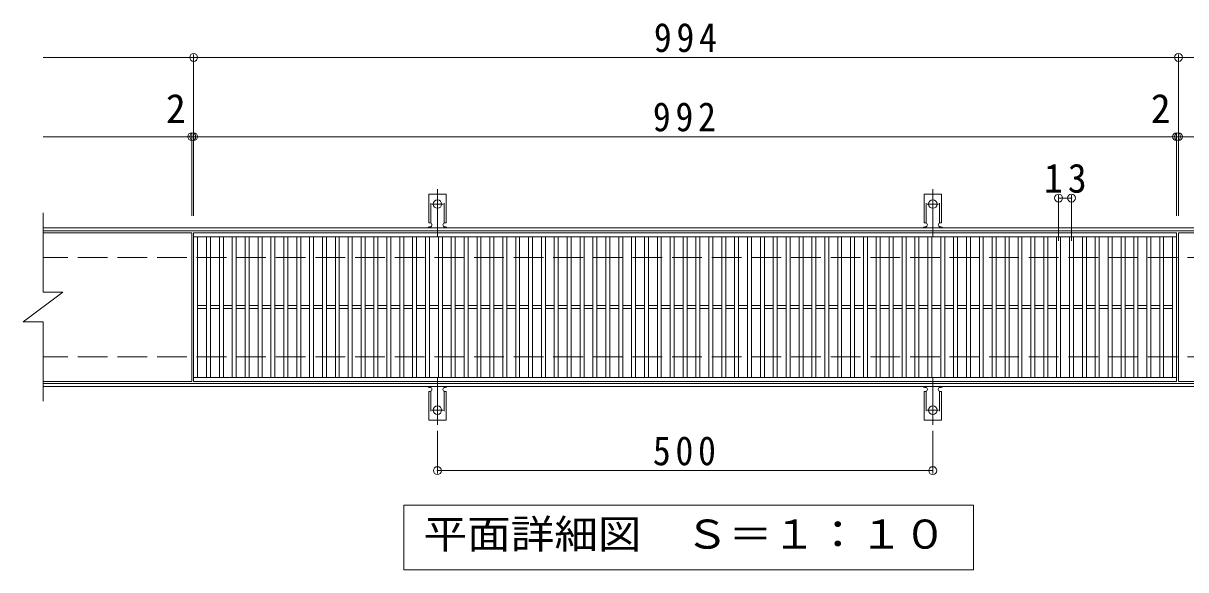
# Model space of a CAD drawing. Units: millimetres, scale not verified. Extents: x -1582 to 1615, y -1369 to 1085.
# Drawn here: x -627 to 546, y 534 to 1085 of the extents above; entities that cross this region are included whole.
import ezdxf
from ezdxf.enums import TextEntityAlignment as Align

# ---------------------------------------------------------------- set-up
doc = ezdxf.new("R2010")
doc.units = ezdxf.units.MM
doc.header["$LTSCALE"] = 10
doc.header["$PDMODE"] = 32
doc.header["$PDSIZE"] = 8
for name, pattern in [('CHAIN2', [12, 9, -1, 1, -1]), ('DASHED2', [3, 2, -1]), ('DASHED3', [4, 3, -1])]:
    doc.linetypes.add(name, pattern=pattern)
for name, color, linetype, lineweight in [('C-1', 2, 'Continuous', 9), ('C-2', 3, 'Continuous', 9), ('C-4', 7, 'Continuous', 9), ('C-5', 7, 'Continuous', 9), ('C-A', 3, 'Continuous', 9)]:
    doc.layers.add(name, color=color, linetype=linetype, lineweight=lineweight)
doc.styles.add('ＭＳ ゴシック', font='')
doc.styles.get('ＭＳ ゴシック').set_extended_font_data('MS Gothic')

msp = doc.modelspace()

# ---------------------------------------------------------------- linework, layer by layer
at = {"layer": 'C-1'}
for p, q in [((697.76, 878.92), (-607.24, 878.92)), ((697.76, 875.92), (-607.24, 875.92)), ((697.76, 721.92), (-607.24, 721.92)), ((697.76, 718.92), (-607.24, 718.92))]:
    msp.add_line(p, q, dxfattribs=at)
at = {"layer": 'C-1', "linetype": 'DASHED3'}
for p, q in [((697.76, 848.92), (-607.24, 848.92)), ((697.76, 748.92), (-607.24, 748.92))]:
    msp.add_line(p, q, dxfattribs=at)
at = {"layer": 'C-2'}
for p, q in [((-607.24, 893.92), (-607.24, 813.92)), ((-457.24, 873.92), (-607.24, 873.92)), ((-457.24, 873.92), (-457.24, 723.92)), ((-455.24, 869.92), (536.76, 869.92)), ((-451.24, 727.92), (-451.24, 869.92)), ((-442.24, 727.92), (-442.24, 869.92)), ((-438.24, 727.92), (-438.24, 869.92)), ((-429.24, 727.92), (-429.24, 869.92)), ((-425.24, 727.92), (-425.24, 869.92)), ((-416.24, 727.92), (-416.24, 869.92)), ((-412.24, 727.92), (-412.24, 869.92)), ((-403.24, 727.92), (-403.24, 869.92)), ((-399.24, 727.92), (-399.24, 869.92)), ((-390.24, 727.92), (-390.24, 869.92)), ((-386.24, 727.92), (-386.24, 869.92)), ((-377.24, 727.92), (-377.24, 869.92)), ((-373.24, 727.92), (-373.24, 869.92)), ((-364.24, 727.92), (-364.24, 869.92)), ((-360.24, 727.92), (-360.24, 869.92)), ((-351.24, 727.92), (-351.24, 869.92)), ((-347.24, 727.92), (-347.24, 869.92)), ((-338.24, 727.92), (-338.24, 869.92)), ((-334.24, 727.92), (-334.24, 869.92)), ((-325.24, 727.92), (-325.24, 869.92)), ((-321.24, 727.92), (-321.24, 869.92)), ((-312.24, 727.92), (-312.24, 869.92)), ((-308.24, 727.92), (-308.24, 869.92)), ((-299.24, 727.92), (-299.24, 869.92)), ((-295.24, 727.92), (-295.24, 869.92)), ((-286.24, 727.92), (-286.24, 869.92)), ((-282.24, 727.92), (-282.24, 869.92)), ((-273.24, 727.92), (-273.24, 869.92)), ((-269.24, 727.92), (-269.24, 869.92)), ((-260.24, 727.92), (-260.24, 869.92)), ((-256.24, 727.92), (-256.24, 869.92)), ((-247.24, 727.92), (-247.24, 869.92)), ((-243.24, 727.92), (-243.24, 869.92)), ((-234.24, 727.92), (-234.24, 869.92)), ((-230.24, 727.92), (-230.24, 869.92)), ((-221.24, 727.92), (-221.24, 869.92)), ((-217.24, 727.92), (-217.24, 869.92)), ((-208.24, 727.92), (-208.24, 869.92)), ((-204.24, 727.92), (-204.24, 869.92)), ((-195.24, 727.92), (-195.24, 869.92)), ((-191.24, 727.92), (-191.24, 869.92)), ((-182.24, 727.92), (-182.24, 869.92)), ((-178.24, 727.92), (-178.24, 869.92)), ((-169.24, 727.92), (-169.24, 869.92)), ((-165.24, 727.92), (-165.24, 869.92)), ((-156.24, 727.92), (-156.24, 869.92)), ((-152.24, 727.92), (-152.24, 869.92)), ((-143.24, 727.92), (-143.24, 869.92)), ((-139.24, 727.92), (-139.24, 869.92)), ((-130.24, 727.92), (-130.24, 869.92)), ((-126.24, 727.92), (-126.24, 869.92)), ((-117.24, 727.92), (-117.24, 869.92)), ((-113.24, 727.92), (-113.24, 869.92)), ((-104.24, 727.92), (-104.24, 869.92)), ((-100.24, 727.92), (-100.24, 869.92)), ((-91.24, 727.92), (-91.24, 869.92)), ((-87.24, 727.92), (-87.24, 869.92)), ((-78.24, 727.92), (-78.24, 869.92)), ((-74.24, 727.92), (-74.24, 869.92)), ((-65.24, 727.92), (-65.24, 869.92)), ((-61.24, 727.92), (-61.24, 869.92)), ((-52.24, 727.92), (-52.24, 869.92)), ((-48.24, 727.92), (-48.24, 869.92)), ((-39.24, 727.92), (-39.24, 869.92)), ((-35.24, 727.92), (-35.24, 869.92)), ((-26.24, 727.92), (-26.24, 869.92)), ((-22.24, 727.92), (-22.24, 869.92)), ((-13.24, 727.92), (-13.24, 869.92)), ((-9.24, 727.92), (-9.24, 869.92)), ((-0.24, 727.92), (-0.24, 869.92)), ((3.76, 727.92), (3.76, 869.92)), ((12.76, 727.92), (12.76, 869.92)), ((16.76, 727.92), (16.76, 869.92)), ((25.76, 727.92), (25.76, 869.92)), ((29.76, 727.92), (29.76, 869.92)), ((38.76, 727.92), (38.76, 869.92)), ((42.76, 727.92), (42.76, 869.92)), ((51.76, 727.92), (51.76, 869.92)), ((55.76, 727.92), (55.76, 869.92)), ((64.76, 727.92), (64.76, 869.92)), ((68.76, 727.92), (68.76, 869.92)), ((77.76, 727.92), (77.76, 869.92)), ((81.76, 727.92), (81.76, 869.92)), ((90.76, 727.92), (90.76, 869.92)), ((94.76, 727.92), (94.76, 869.92)), ((103.76, 727.92), (103.76, 869.92)), ((107.76, 727.92), (107.76, 869.92)), ((116.76, 727.92), (116.76, 869.92)), ((120.76, 727.92), (120.76, 869.92)), ((129.76, 727.92), (129.76, 869.92)), ((133.76, 727.92), (133.76, 869.92)), ((142.76, 727.92), (142.76, 869.92)), ((146.76, 727.92), (146.76, 869.92)), ((155.76, 727.92), (155.76, 869.92)), ((159.76, 727.92), (159.76, 869.92)), ((168.76, 727.92), (168.76, 869.92)), ((172.76, 727.92), (172.76, 869.92)), ((181.76, 727.92), (181.76, 869.92)), ((185.76, 727.92), (185.76, 869.92)), ((194.76, 727.92), (194.76, 869.92)), ((198.76, 727.92), (198.76, 869.92)), ((207.76, 727.92), (207.76, 869.92)), ((211.76, 727.92), (211.76, 869.92)), ((220.76, 727.92), (220.76, 869.92)), ((224.76, 727.92), (224.76, 869.92)), ((233.76, 727.92), (233.76, 869.92)), ((237.76, 727.92), (237.76, 869.92)), ((246.76, 727.92), (246.76, 869.92)), ((250.76, 727.92), (250.76, 869.92)), ((259.76, 727.92), (259.76, 869.92)), ((263.76, 727.92), (263.76, 869.92)), ((272.76, 727.92), (272.76, 869.92)), ((276.76, 727.92), (276.76, 869.92)), ((285.76, 727.92), (285.76, 869.92)), ((289.76, 727.92), (289.76, 869.92)), ((298.76, 727.92), (298.76, 869.92)), ((302.76, 727.92), (302.76, 869.92)), ((311.76, 727.92), (311.76, 869.92)), ((315.76, 727.92), (315.76, 869.92)), ((324.76, 727.92), (324.76, 869.92)), ((328.76, 727.92), (328.76, 869.92)), ((337.76, 727.92), (337.76, 869.92)), ((341.76, 727.92), (341.76, 869.92)), ((350.76, 727.92), (350.76, 869.92)), ((354.76, 727.92), (354.76, 869.92)), ((363.76, 727.92), (363.76, 869.92)), ((367.76, 727.92), (367.76, 869.92)), ((376.76, 727.92), (376.76, 869.92)), ((380.76, 727.92), (380.76, 869.92)), ((389.76, 727.92), (389.76, 869.92)), ((393.76, 727.92), (393.76, 869.92)), ((402.76, 727.92), (402.76, 869.92)), ((406.76, 727.92), (406.76, 869.92)), ((415.76, 727.92), (415.76, 869.92)), ((419.76, 727.92), (419.76, 869.92)), ((428.76, 727.92), (428.76, 869.92)), ((432.76, 727.92), (432.76, 869.92)), ((441.76, 727.92), (441.76, 869.92)), ((445.76, 727.92), (445.76, 869.92)), ((454.76, 727.92), (454.76, 869.92)), ((458.76, 727.92), (458.76, 869.92)), ((467.76, 727.92), (467.76, 869.92)), ((471.76, 727.92), (471.76, 869.92)), ((480.76, 727.92), (480.76, 869.92)), ((484.76, 727.92), (484.76, 869.92)), ((493.76, 727.92), (493.76, 869.92)), ((497.76, 727.92), (497.76, 869.92)), ((506.76, 727.92), (506.76, 869.92)), ((510.76, 727.92), (510.76, 869.92)), ((519.76, 727.92), (519.76, 869.92)), ((523.76, 727.92), (523.76, 869.92)), ((532.76, 727.92), (532.76, 869.92)), ((536.76, 873.92), (536.76, 723.92)), ((538.76, 873.92), (538.76, 723.92)), ((697.76, 873.92), (538.76, 873.92)), ((-627.24, 783.92), (-587.24, 813.92)), ((-607.24, 813.92), (-587.24, 813.92)), ((-451.24, 800.42), (-442.24, 800.42)), ((-438.24, 800.42), (-429.24, 800.42)), ((-425.24, 800.42), (-416.24, 800.42)), ((-412.24, 800.42), (-403.24, 800.42)), ((-399.24, 800.42), (-390.24, 800.42)), ((-386.24, 800.42), (-377.24, 800.42)), ((-373.24, 800.42), (-364.24, 800.42)), ((-360.24, 800.42), (-351.24, 800.42)), ((-347.24, 800.42), (-338.24, 800.42)), ((-334.24, 800.42), (-325.24, 800.42)), ((-321.24, 800.42), (-312.24, 800.42)), ((-308.24, 800.42), (-299.24, 800.42)), ((-295.24, 800.42), (-286.24, 800.42)), ((-282.24, 800.42), (-273.24, 800.42)), ((-269.24, 800.42), (-260.24, 800.42)), ((-256.24, 800.42), (-247.24, 800.42)), ((-243.24, 800.42), (-234.24, 800.42)), ((-230.24, 800.42), (-221.24, 800.42)), ((-217.24, 800.42), (-208.24, 800.42)), ((-204.24, 800.42), (-195.24, 800.42)), ((-191.24, 800.42), (-182.24, 800.42)), ((-178.24, 800.42), (-169.24, 800.42)), ((-165.24, 800.42), (-156.24, 800.42)), ((-152.24, 800.42), (-143.24, 800.42)), ((-139.24, 800.42), (-130.24, 800.42)), ((-126.24, 800.42), (-117.24, 800.42)), ((-113.24, 800.42), (-104.24, 800.42)), ((-100.24, 800.42), (-91.24, 800.42)), ((-87.24, 800.42), (-78.24, 800.42)), ((-74.24, 800.42), (-65.24, 800.42)), ((-61.24, 800.42), (-52.24, 800.42)), ((-48.24, 800.42), (-39.24, 800.42)), ((-35.24, 800.42), (-26.24, 800.42)), ((-22.24, 800.42), (-13.24, 800.42)), ((-9.24, 800.42), (-0.24, 800.42)), ((3.76, 800.42), (12.76, 800.42)), ((16.76, 800.42), (25.76, 800.42)), ((29.76, 800.42), (38.76, 800.42)), ((42.76, 800.42), (51.76, 800.42)), ((55.76, 800.42), (64.76, 800.42)), ((68.76, 800.42), (77.76, 800.42)), ((81.76, 800.42), (90.76, 800.42)), ((94.76, 800.42), (103.76, 800.42)), ((107.76, 800.42), (116.76, 800.42)), ((120.76, 800.42), (129.76, 800.42)), ((133.76, 800.42), (142.76, 800.42)), ((146.76, 800.42), (155.76, 800.42)), ((159.76, 800.42), (168.76, 800.42)), ((172.76, 800.42), (181.76, 800.42)), ((185.76, 800.42), (194.76, 800.42)), ((198.76, 800.42), (207.76, 800.42)), ((211.76, 800.42), (220.76, 800.42)), ((224.76, 800.42), (233.76, 800.42)), ((237.76, 800.42), (246.76, 800.42)), ((250.76, 800.42), (259.76, 800.42)), ((263.76, 800.42), (272.76, 800.42)), ((276.76, 800.42), (285.76, 800.42)), ((289.76, 800.42), (298.76, 800.42)), ((302.76, 800.42), (311.76, 800.42)), ((315.76, 800.42), (324.76, 800.42)), ((328.76, 800.42), (337.76, 800.42)), ((341.76, 800.42), (350.76, 800.42)), ((354.76, 800.42), (363.76, 800.42)), ((367.76, 800.42), (376.76, 800.42)), ((380.76, 800.42), (389.76, 800.42)), ((393.76, 800.42), (402.76, 800.42)), ((406.76, 800.42), (415.76, 800.42)), ((419.76, 800.42), (428.76, 800.42)), ((432.76, 800.42), (441.76, 800.42)), ((445.76, 800.42), (454.76, 800.42)), ((458.76, 800.42), (467.76, 800.42)), ((471.76, 800.42), (480.76, 800.42)), ((484.76, 800.42), (493.76, 800.42)), ((497.76, 800.42), (506.76, 800.42)), ((510.76, 800.42), (519.76, 800.42)), ((523.76, 800.42), (532.76, 800.42)), ((-451.24, 797.42), (-442.24, 797.42)), ((-438.24, 797.42), (-429.24, 797.42)), ((-425.24, 797.42), (-416.24, 797.42)), ((-412.24, 797.42), (-403.24, 797.42)), ((-399.24, 797.42), (-390.24, 797.42)), ((-386.24, 797.42), (-377.24, 797.42)), ((-373.24, 797.42), (-364.24, 797.42)), ((-360.24, 797.42), (-351.24, 797.42)), ((-347.24, 797.42), (-338.24, 797.42)), ((-334.24, 797.42), (-325.24, 797.42)), ((-321.24, 797.42), (-312.24, 797.42)), ((-308.24, 797.42), (-299.24, 797.42)), ((-295.24, 797.42), (-286.24, 797.42)), ((-282.24, 797.42), (-273.24, 797.42)), ((-269.24, 797.42), (-260.24, 797.42)), ((-256.24, 797.42), (-247.24, 797.42)), ((-243.24, 797.42), (-234.24, 797.42)), ((-230.24, 797.42), (-221.24, 797.42)), ((-217.24, 797.42), (-208.24, 797.42)), ((-204.24, 797.42), (-195.24, 797.42)), ((-191.24, 797.42), (-182.24, 797.42)), ((-178.24, 797.42), (-169.24, 797.42)), ((-165.24, 797.42), (-156.24, 797.42)), ((-152.24, 797.42), (-143.24, 797.42)), ((-139.24, 797.42), (-130.24, 797.42)), ((-126.24, 797.42), (-117.24, 797.42)), ((-113.24, 797.42), (-104.24, 797.42)), ((-100.24, 797.42), (-91.24, 797.42)), ((-87.24, 797.42), (-78.24, 797.42)), ((-74.24, 797.42), (-65.24, 797.42)), ((-61.24, 797.42), (-52.24, 797.42)), ((-48.24, 797.42), (-39.24, 797.42)), ((-35.24, 797.42), (-26.24, 797.42)), ((-22.24, 797.42), (-13.24, 797.42)), ((-9.24, 797.42), (-0.24, 797.42)), ((3.76, 797.42), (12.76, 797.42)), ((16.76, 797.42), (25.76, 797.42)), ((29.76, 797.42), (38.76, 797.42)), ((42.76, 797.42), (51.76, 797.42)), ((55.76, 797.42), (64.76, 797.42)), ((68.76, 797.42), (77.76, 797.42)), ((81.76, 797.42), (90.76, 797.42)), ((94.76, 797.42), (103.76, 797.42)), ((107.76, 797.42), (116.76, 797.42)), ((120.76, 797.42), (129.76, 797.42)), ((133.76, 797.42), (142.76, 797.42)), ((146.76, 797.42), (155.76, 797.42)), ((159.76, 797.42), (168.76, 797.42)), ((172.76, 797.42), (181.76, 797.42)), ((185.76, 797.42), (194.76, 797.42)), ((198.76, 797.42), (207.76, 797.42)), ((211.76, 797.42), (220.76, 797.42)), ((224.76, 797.42), (233.76, 797.42)), ((237.76, 797.42), (246.76, 797.42)), ((250.76, 797.42), (259.76, 797.42)), ((263.76, 797.42), (272.76, 797.42)), ((276.76, 797.42), (285.76, 797.42)), ((289.76, 797.42), (298.76, 797.42)), ((302.76, 797.42), (311.76, 797.42)), ((315.76, 797.42), (324.76, 797.42)), ((328.76, 797.42), (337.76, 797.42)), ((341.76, 797.42), (350.76, 797.42)), ((354.76, 797.42), (363.76, 797.42)), ((367.76, 797.42), (376.76, 797.42)), ((380.76, 797.42), (389.76, 797.42)), ((393.76, 797.42), (402.76, 797.42)), ((406.76, 797.42), (415.76, 797.42)), ((419.76, 797.42), (428.76, 797.42)), ((432.76, 797.42), (441.76, 797.42)), ((445.76, 797.42), (454.76, 797.42)), ((458.76, 797.42), (467.76, 797.42)), ((471.76, 797.42), (480.76, 797.42)), ((484.76, 797.42), (493.76, 797.42)), ((497.76, 797.42), (506.76, 797.42)), ((510.76, 797.42), (519.76, 797.42)), ((523.76, 797.42), (532.76, 797.42)), ((-627.24, 783.92), (-607.24, 783.92)), ((-607.24, 783.92), (-607.24, 703.92)), ((536.76, 727.92), (-455.24, 727.92)), ((-457.24, 723.92), (-607.24, 723.92)), ((536.76, 723.92), (-455.24, 723.92)), ((697.76, 723.92), (538.76, 723.92))]:
    msp.add_line(p, q, dxfattribs=at)
msp.add_lwpolyline([(-455.24, 723.92), (-455.24, 873.92), (536.76, 873.92)], dxfattribs=at)
at = {"layer": 'C-4'}
for p, q in [((-607.24, 1050.92), (697.76, 1050.92)), ((-455.24, 890.92), (-455.24, 1053.92)), ((538.76, 890.92), (538.76, 1053.92)), ((-457.24, 890.92), (-457.24, 973.92)), ((536.76, 890.92), (536.76, 973.92)), ((-607.24, 970.92), (697.76, 970.92)), ((417.76, 865.92), (417.76, 911.92)), ((417.76, 908.92), (430.76, 908.92)), ((430.76, 865.92), (430.76, 911.92)), ((-209.24, 674.2), (-209.24, 630.92)), ((290.76, 674.2), (290.76, 630.92)), ((-209.24, 633.92), (290.76, 633.92))]:
    msp.add_line(p, q, dxfattribs=at)
for p in [(-455.24, 1050.92), (538.76, 1050.92), (-457.24, 970.92), (-455.24, 970.92), (536.76, 970.92), (538.76, 970.92), (417.76, 908.92), (430.76, 908.92), (-209.24, 633.92), (290.76, 633.92)]:
    msp.add_point(p, dxfattribs=at)
at = {"layer": 'C-5'}
msp.add_lwpolyline([(-243.24, 533.92), (-243.24, 598.92), (331.76, 598.92), (331.76, 533.92)], close=True, dxfattribs=at)
at = {"layer": 'C-A', "color": 7, "linetype": 'CHAIN2'}
for p, q in [((-209.24, 870.45), (-209.24, 917.85)), ((290.76, 870.45), (290.76, 917.85)), ((-215.02, 902.92), (-203.47, 902.92)), ((284.98, 902.92), (296.53, 902.92)), ((-209.24, 727.39), (-209.24, 679.99)), ((290.76, 727.39), (290.76, 679.99)), ((-215.02, 694.92), (-203.47, 694.92)), ((284.98, 694.92), (296.53, 694.92))]:
    msp.add_line(p, q, dxfattribs=at)
at = {"layer": 'C-A'}
for p, q in [((-217.99, 883.92), (-217.99, 912.92)), ((-200.49, 912.92), (-217.99, 912.92)), ((-200.49, 883.92), (-200.49, 912.92)), ((282.01, 883.92), (282.01, 912.92)), ((299.51, 912.92), (282.01, 912.92)), ((299.51, 883.92), (299.51, 912.92)), ((-217.99, 883.92), (-216.74, 883.92)), ((-200.49, 883.92), (-201.74, 883.92)), ((282.01, 883.92), (283.26, 883.92)), ((299.51, 883.92), (298.26, 883.92)), ((-217.24, 879.92), (-216.74, 879.92)), ((-201.75, 879.92), (-201.23, 879.92)), ((282.76, 879.92), (283.26, 879.92)), ((298.25, 879.92), (298.77, 879.92)), ((-217.24, 717.92), (-216.74, 717.92)), ((-201.75, 717.92), (-201.23, 717.92)), ((282.76, 717.92), (283.26, 717.92)), ((298.25, 717.92), (298.77, 717.92)), ((-217.99, 713.92), (-216.74, 713.92)), ((-217.99, 713.92), (-217.99, 684.92)), ((-200.49, 713.92), (-201.74, 713.92)), ((-200.49, 713.92), (-200.49, 684.92)), ((282.01, 713.92), (283.26, 713.92)), ((282.01, 713.92), (282.01, 684.92)), ((299.51, 713.92), (298.26, 713.92)), ((299.51, 713.92), (299.51, 684.92)), ((-200.49, 684.92), (-217.99, 684.92)), ((299.51, 684.92), (282.01, 684.92))]:
    msp.add_line(p, q, dxfattribs=at)
at = {"layer": 'C-A', "linetype": 'DASHED2'}
for p, q in [((-215.99, 883.77), (-215.99, 912.92)), ((-202.49, 883.77), (-202.49, 912.92)), ((284.01, 883.77), (284.01, 912.92)), ((297.51, 883.77), (297.51, 912.92)), ((-215.99, 714.06), (-215.99, 684.92)), ((-202.49, 714.06), (-202.49, 684.92)), ((284.01, 714.06), (284.01, 684.92)), ((297.51, 714.06), (297.51, 684.92))]:
    msp.add_line(p, q, dxfattribs=at)
at = {"layer": 'C-A'}
for centre in [(-209.24, 902.92), (290.76, 902.92), (-209.24, 694.92), (290.76, 694.92)]:
    msp.add_circle(centre, 4.25, dxfattribs=at)
for centre, start, end in [((-216.74, 881.92), 270, 90), ((-201.74, 881.92), 90, 269.8667), ((283.26, 881.92), 270, 90), ((298.26, 881.92), 90, 269.8667), ((-217.24, 877.92), 90.27596, 150.00047), ((-201.24, 877.92), 29.99927, 89.75836), ((282.76, 877.92), 90.27596, 150.00047), ((298.76, 877.92), 29.99927, 89.75836), ((-217.24, 719.92), 209.99951, 269.72403), ((-216.74, 715.92), 270, 90), ((-201.74, 715.92), 90.13329, 270), ((-201.24, 719.92), 270.24162, 330.00072), ((282.76, 719.92), 209.99951, 269.72403), ((283.26, 715.92), 270, 90), ((298.26, 715.92), 90.13329, 270), ((298.76, 719.92), 270.24162, 330.00072)]:
    msp.add_arc(centre, 2, start, end, dxfattribs=at)

# ---------------------------------------------------------------- texts
at = {"layer": 'C-4', "color": 2, "style": 'ＭＳ ゴシック'}
for p in [(-483.2, 975.92), (510.8, 975.92)]:
    msp.add_text('2', height=29.33, dxfattribs=at).set_placement(p, align=Align.BOTTOM_LEFT)
at = {"layer": 'C-4', "color": 2, "char_height": 29.33, "attachment_point": 7, "style": 'ＭＳ ゴシック'}
for s, insert in [('\\T1.27;\\W0.9;994', (9.26, 1055.92)), ('\\T1.27;\\W0.9;992', (8.26, 975.92)), ('\\T1.27;\\W0.95;13', (403.01, 913.92)), ('\\T1.27;\\W0.9;500', (8.26, 638.92))]:
    msp.add_mtext(s, dxfattribs=dict(at, insert=insert))
at = {"layer": 'C-5', "color": 2, "style": 'ＭＳ ゴシック', "width": 1.1}
msp.add_text('平面詳細図\u3000Ｓ＝１：１０', height=29.33, dxfattribs=at).set_placement((-223.24, 546.42), align=Align.BOTTOM_LEFT)

doc.saveas('drawing.dxf')
